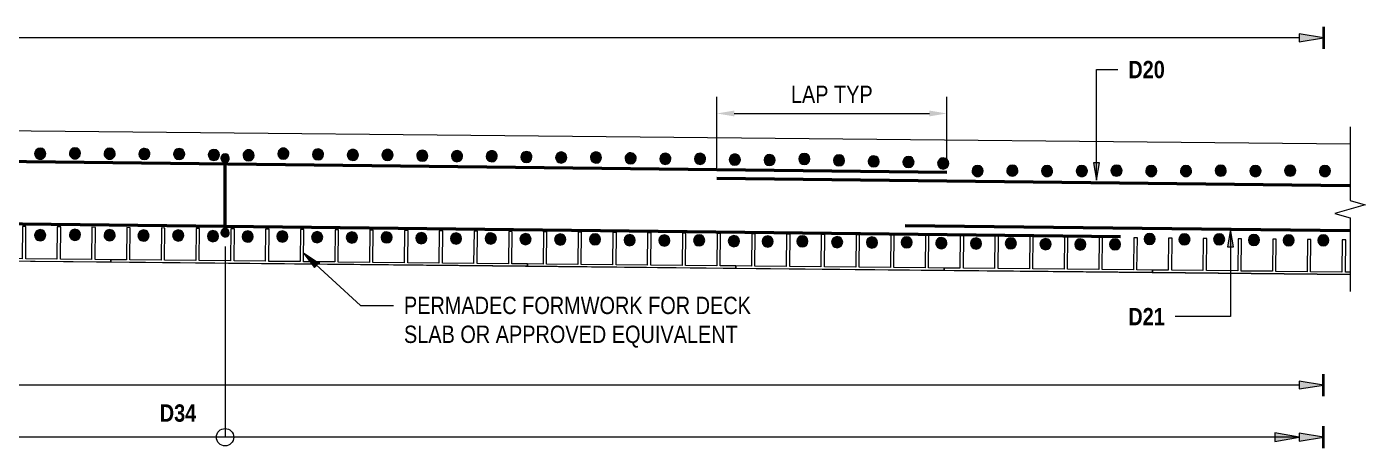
# Model space of a CAD drawing. Header units: metres. Extents: x 577 to 630, y 3 to 1710.
# Drawn here: x 617.287 to 621.141, y 18.535 to 19.75 of the extents above; entities that cross this region are included whole.
import ezdxf

# ---------------------------------------------------------------- set-up
doc = ezdxf.new("R2010")
doc.units = ezdxf.units.M
doc.layers.get('Defpoints').update_dxf_attribs({"color": 41})
for name, color, linetype, lineweight in [('D-BDGE', 7, 'Continuous', 13), ('D-BDGE-FLOOR', 7, 'Continuous', 50), ('D-BDGE-FRAMING', 7, 'Continuous', 50), ('D-BDGE-LINE', 7, 'Continuous', 9), ('D-ENHA-GEN-LINE', 7, 'Continuous', 9), ('D-ENHA-TEXT', 7, 'Continuous', 9), ('D-ENHA-TEXT-DIMS', 7, 'Continuous', 9)]:
    doc.layers.add(name, color=color, linetype=linetype, lineweight=lineweight)
doc.styles.add('Arial Narrow_2', font='ARIALN.TTF', dxfattribs={"height": 0.05})
doc.styles.add('Arial Narrow_B_1', font='ARIALNB.TTF', dxfattribs={"height": 0.05})
doc.dimstyles.new('Dimension_Standard_O__mm__2', dxfattribs={"dimscale": 0.3048, "dimtxt": 0.051172, "dimasz": 0.164042, "dimexe": 0.15748, "dimexo": 0.098425, "dimgap": 0.098425, "dimtad": 1, "dimdec": 0, "dimlfac": 1000, "dimzin": 0, "dimdsep": 46, "dimtxsty": 'Arial Narrow_2', "dimsah": 1, "dimcen": 0.09, "dimaunit": 1, "dimadec": 4, "dimazin": 0, "dimtfac": 1, "dimtdec": 4, "dimtix": 1, "dimtmove": 0, "dimatfit": 3, "dimfxl": 1, "dimtvp": 1, "dimtfill": 1, "dimtolj": 1, "dimtzin": 0, "dimlwd": 18, "dimlwe": 18, "dimarcsym": 2})

# ---------------------------------------------------------------- blocks, each defined once
blk = doc.blocks.new('07_STR_DPS_PermadecPanel - 07_STR_DPS_PermadecPanel-5973115-DRG-1095 SECTION 3')
at = {"layer": 'D-BDGE-FRAMING', "lineweight": 13}
for p, q in [((-1665.6483, 19.177), (-1665.6492, 19.084)), ((-1665.6383, 19.1769), (-1665.6483, 19.177)), ((-1665.6392, 19.0839), (-1665.6383, 19.1769)), ((-1665.5483, 19.176), (-1665.5492, 19.083)), ((-1665.5383, 19.1759), (-1665.5483, 19.176)), ((-1665.5392, 19.0829), (-1665.5383, 19.1759)), ((-1665.4483, 19.175), (-1665.4492, 19.082)), ((-1665.4383, 19.1749), (-1665.4483, 19.175)), ((-1665.4392, 19.0819), (-1665.4383, 19.1749)), ((-1665.3483, 19.174), (-1665.3492, 19.081)), ((-1665.3383, 19.1739), (-1665.3483, 19.174)), ((-1665.3392, 19.0809), (-1665.3383, 19.1739)), ((-1665.2483, 19.173), (-1665.2492, 19.08)), ((-1665.2383, 19.1729), (-1665.2483, 19.173)), ((-1665.2392, 19.0799), (-1665.2383, 19.1729)), ((-1665.1483, 19.172), (-1665.1492, 19.079)), ((-1665.1383, 19.1719), (-1665.1483, 19.172)), ((-1665.1392, 19.0789), (-1665.1383, 19.1719)), ((-1665.6492, 19.084), (-1665.6942, 19.0845)), ((-1665.6942, 19.0845), (-1665.6942, 19.0785)), ((-1665.6942, 19.0785), (-1665.0943, 19.0725)), ((-1665.5492, 19.083), (-1665.6392, 19.0839)), ((-1665.4492, 19.082), (-1665.5392, 19.0829)), ((-1665.3492, 19.081), (-1665.4392, 19.0819)), ((-1665.2492, 19.08), (-1665.3392, 19.0809)), ((-1665.1492, 19.079), (-1665.2392, 19.0799)), ((-1665.0942, 19.0785), (-1665.1392, 19.0789)), ((-1665.0943, 19.0725), (-1665.0942, 19.0785))]:
    blk.add_line(p, q, dxfattribs=at)
blk = doc.blocks.new('07_STR_DPS_PermadecPanel - 07_STR_DPS_PermadecPanel-V22-DRG-1095 SECTION 3')
at = {"layer": 'D-BDGE-FRAMING', "lineweight": 13}
for p, q in [((-1665.0483, 19.171), (-1665.0492, 19.078)), ((-1665.0383, 19.1709), (-1665.0483, 19.171)), ((-1665.0392, 19.0779), (-1665.0383, 19.1709)), ((-1664.9483, 19.17), (-1664.9492, 19.077)), ((-1664.9383, 19.1699), (-1664.9483, 19.17)), ((-1664.9392, 19.0769), (-1664.9383, 19.1699)), ((-1664.8483, 19.169), (-1664.8492, 19.076)), ((-1664.8383, 19.1689), (-1664.8483, 19.169)), ((-1664.8392, 19.0759), (-1664.8383, 19.1689)), ((-1664.7483, 19.168), (-1664.7492, 19.075)), ((-1664.7383, 19.1679), (-1664.7483, 19.168)), ((-1664.7392, 19.0749), (-1664.7383, 19.1679)), ((-1664.6483, 19.167), (-1664.6492, 19.074)), ((-1664.6383, 19.1669), (-1664.6483, 19.167)), ((-1664.6392, 19.0739), (-1664.6383, 19.1669)), ((-1664.5483, 19.166), (-1664.5492, 19.073)), ((-1664.5383, 19.1659), (-1664.5483, 19.166)), ((-1664.5392, 19.0729), (-1664.5383, 19.1659)), ((-1665.0942, 19.0785), (-1665.0943, 19.0725)), ((-1665.0492, 19.078), (-1665.0942, 19.0785)), ((-1664.9492, 19.077), (-1665.0392, 19.0779)), ((-1664.8492, 19.076), (-1664.9392, 19.0769)), ((-1665.0943, 19.0725), (-1664.4943, 19.0665)), ((-1664.7492, 19.075), (-1664.8392, 19.0759)), ((-1664.6492, 19.074), (-1664.7392, 19.0749)), ((-1664.5492, 19.073), (-1664.6392, 19.0739)), ((-1664.4942, 19.0725), (-1664.5392, 19.0729)), ((-1664.4943, 19.0665), (-1664.4942, 19.0725))]:
    blk.add_line(p, q, dxfattribs=at)
blk = doc.blocks.new('07_STR_DPS_PermadecPanel - 07_STR_DPS_PermadecPanel-V23-DRG-1095 SECTION 3')
at = {"layer": 'D-BDGE-FRAMING', "lineweight": 13}
for p, q in [((-1664.4483, 19.165), (-1664.4492, 19.072)), ((-1664.4383, 19.1649), (-1664.4483, 19.165)), ((-1664.4392, 19.0719), (-1664.4383, 19.1649)), ((-1664.3483, 19.164), (-1664.3493, 19.071)), ((-1664.3383, 19.1639), (-1664.3483, 19.164)), ((-1664.3393, 19.0709), (-1664.3383, 19.1639)), ((-1664.2483, 19.163), (-1664.2493, 19.07)), ((-1664.2383, 19.1629), (-1664.2483, 19.163)), ((-1664.2393, 19.0699), (-1664.2383, 19.1629)), ((-1664.1483, 19.162), (-1664.1493, 19.069)), ((-1664.1383, 19.1619), (-1664.1483, 19.162)), ((-1664.1393, 19.0689), (-1664.1383, 19.1619)), ((-1664.0483, 19.161), (-1664.0493, 19.068)), ((-1664.0383, 19.1609), (-1664.0483, 19.161)), ((-1664.0393, 19.0679), (-1664.0383, 19.1609)), ((-1663.9483, 19.16), (-1663.9493, 19.067)), ((-1663.9383, 19.1599), (-1663.9483, 19.16)), ((-1663.9393, 19.0669), (-1663.9383, 19.1599)), ((-1664.4942, 19.0725), (-1664.4943, 19.0665)), ((-1664.4943, 19.0665), (-1663.8943, 19.0605)), ((-1664.4492, 19.072), (-1664.4942, 19.0725)), ((-1664.3493, 19.071), (-1664.4392, 19.0719)), ((-1664.2493, 19.07), (-1664.3393, 19.0709)), ((-1664.1493, 19.069), (-1664.2393, 19.0699)), ((-1664.0493, 19.068), (-1664.1393, 19.0689)), ((-1663.9493, 19.067), (-1664.0393, 19.0679)), ((-1663.8943, 19.0665), (-1663.9393, 19.0669)), ((-1663.8943, 19.0605), (-1663.8943, 19.0665))]:
    blk.add_line(p, q, dxfattribs=at)
blk = doc.blocks.new('07_STR_DPS_PermadecPanel - 07_STR_DPS_PermadecPanel-V24-DRG-1095 SECTION 3')
at = {"layer": 'D-BDGE-FRAMING', "lineweight": 13}
for p, q in [((-1663.8483, 19.159), (-1663.8493, 19.066)), ((-1663.8383, 19.1589), (-1663.8483, 19.159)), ((-1663.8393, 19.0659), (-1663.8383, 19.1589)), ((-1663.7484, 19.158), (-1663.7493, 19.065)), ((-1663.7384, 19.1579), (-1663.7484, 19.158)), ((-1663.7393, 19.0649), (-1663.7384, 19.1579)), ((-1663.6484, 19.157), (-1663.6493, 19.064)), ((-1663.6384, 19.1569), (-1663.6484, 19.157)), ((-1663.6393, 19.0639), (-1663.6384, 19.1569)), ((-1663.5484, 19.156), (-1663.5493, 19.063)), ((-1663.5384, 19.1559), (-1663.5484, 19.156)), ((-1663.5393, 19.0629), (-1663.5384, 19.1559)), ((-1663.4484, 19.155), (-1663.4493, 19.062)), ((-1663.4384, 19.1549), (-1663.4484, 19.155)), ((-1663.4393, 19.0619), (-1663.4384, 19.1549)), ((-1663.3484, 19.154), (-1663.3493, 19.061)), ((-1663.3384, 19.1539), (-1663.3484, 19.154)), ((-1663.3393, 19.0609), (-1663.3384, 19.1539)), ((-1663.8493, 19.066), (-1663.8943, 19.0665)), ((-1663.8943, 19.0665), (-1663.8943, 19.0605)), ((-1663.8943, 19.0605), (-1663.2944, 19.0545)), ((-1663.7493, 19.065), (-1663.8393, 19.0659)), ((-1663.6493, 19.064), (-1663.7393, 19.0649)), ((-1663.5493, 19.063), (-1663.6393, 19.0639)), ((-1663.4493, 19.062), (-1663.5393, 19.0629)), ((-1663.3493, 19.061), (-1663.4393, 19.0619)), ((-1663.2943, 19.0605), (-1663.3393, 19.0609)), ((-1663.2944, 19.0545), (-1663.2943, 19.0605))]:
    blk.add_line(p, q, dxfattribs=at)
blk = doc.blocks.new('07_STR_DPS_PermadecPanel - 07_STR_DPS_PermadecPanel-V25-DRG-1095 SECTION 3')
at = {"layer": 'D-BDGE-FRAMING', "lineweight": 13}
for p, q in [((-1663.2484, 19.153), (-1663.2493, 19.06)), ((-1663.2384, 19.1529), (-1663.2484, 19.153)), ((-1663.2393, 19.0599), (-1663.2384, 19.1529)), ((-1663.1484, 19.152), (-1663.1493, 19.059)), ((-1663.1384, 19.1519), (-1663.1484, 19.152)), ((-1663.1393, 19.0589), (-1663.1384, 19.1519)), ((-1663.0484, 19.151), (-1663.0493, 19.0581)), ((-1663.0384, 19.1509), (-1663.0484, 19.151)), ((-1663.0393, 19.058), (-1663.0384, 19.1509)), ((-1662.9484, 19.15), (-1662.9493, 19.0571)), ((-1662.9384, 19.1499), (-1662.9484, 19.15)), ((-1662.9393, 19.057), (-1662.9384, 19.1499)), ((-1662.8484, 19.149), (-1662.8493, 19.0561)), ((-1662.8384, 19.1489), (-1662.8484, 19.149)), ((-1662.8393, 19.056), (-1662.8384, 19.1489)), ((-1662.7484, 19.1481), (-1662.7493, 19.0551)), ((-1662.7384, 19.148), (-1662.7484, 19.1481)), ((-1662.7393, 19.055), (-1662.7384, 19.148)), ((-1663.2943, 19.0605), (-1663.2944, 19.0545)), ((-1663.2944, 19.0545), (-1662.6944, 19.0485)), ((-1663.2493, 19.06), (-1663.2943, 19.0605)), ((-1663.1493, 19.059), (-1663.2393, 19.0599)), ((-1663.0493, 19.0581), (-1663.1393, 19.0589)), ((-1662.9493, 19.0571), (-1663.0393, 19.058)), ((-1662.8493, 19.0561), (-1662.9393, 19.057)), ((-1662.7493, 19.0551), (-1662.8393, 19.056)), ((-1662.6943, 19.0545), (-1662.7393, 19.055)), ((-1662.6944, 19.0485), (-1662.6943, 19.0545))]:
    blk.add_line(p, q, dxfattribs=at)
blk = doc.blocks.new('07_STR_DPS_PermadecPanel - 07_STR_DPS_PermadecPanel-V26-DRG-1095 SECTION 3')
at = {"layer": 'D-BDGE-FRAMING', "lineweight": 13}
for p, q in [((-1662.6484, 19.1471), (-1662.6493, 19.0541)), ((-1662.6384, 19.147), (-1662.6484, 19.1471)), ((-1662.6393, 19.054), (-1662.6384, 19.147)), ((-1662.5484, 19.1461), (-1662.5493, 19.0531)), ((-1662.5384, 19.146), (-1662.5484, 19.1461)), ((-1662.5393, 19.053), (-1662.5384, 19.146)), ((-1662.4484, 19.1451), (-1662.4493, 19.0521)), ((-1662.4384, 19.145), (-1662.4484, 19.1451)), ((-1662.4393, 19.052), (-1662.4384, 19.145)), ((-1662.3484, 19.1441), (-1662.3494, 19.0511)), ((-1662.3384, 19.144), (-1662.3484, 19.1441)), ((-1662.3394, 19.051), (-1662.3384, 19.144)), ((-1662.2484, 19.1431), (-1662.2494, 19.0501)), ((-1662.2384, 19.143), (-1662.2484, 19.1431)), ((-1662.2394, 19.05), (-1662.2384, 19.143)), ((-1662.1484, 19.1421), (-1662.1494, 19.0491)), ((-1662.1384, 19.142), (-1662.1484, 19.1421)), ((-1662.1394, 19.049), (-1662.1384, 19.142)), ((-1662.6943, 19.0545), (-1662.6944, 19.0485)), ((-1662.6944, 19.0485), (-1662.0944, 19.0425)), ((-1662.6493, 19.0541), (-1662.6943, 19.0545)), ((-1662.5493, 19.0531), (-1662.6393, 19.054)), ((-1662.4493, 19.0521), (-1662.5393, 19.053)), ((-1662.3494, 19.0511), (-1662.4393, 19.052)), ((-1662.2494, 19.0501), (-1662.3394, 19.051)), ((-1662.1494, 19.0491), (-1662.2394, 19.05)), ((-1662.0944, 19.0485), (-1662.1394, 19.049)), ((-1662.0944, 19.0425), (-1662.0944, 19.0485))]:
    blk.add_line(p, q, dxfattribs=at)
blk = doc.blocks.new('07_STR_DPS_PermadecPanel - 07_STR_DPS_PermadecPanel-V27-DRG-1095 SECTION 3')
at = {"layer": 'D-BDGE-FRAMING', "lineweight": 13}
for p, q in [((-1662.0484, 19.1411), (-1662.0494, 19.0481)), ((-1662.0384, 19.141), (-1662.0484, 19.1411)), ((-1662.0394, 19.048), (-1662.0384, 19.141)), ((-1661.9484, 19.1401), (-1661.9494, 19.0471)), ((-1661.9384, 19.14), (-1661.9484, 19.1401)), ((-1661.9394, 19.047), (-1661.9384, 19.14)), ((-1661.8484, 19.1391), (-1661.8494, 19.0461)), ((-1661.8384, 19.139), (-1661.8484, 19.1391)), ((-1661.8394, 19.046), (-1661.8384, 19.139)), ((-1661.7485, 19.1381), (-1661.7494, 19.0451)), ((-1661.7385, 19.138), (-1661.7485, 19.1381)), ((-1661.7394, 19.045), (-1661.7385, 19.138)), ((-1661.6485, 19.1371), (-1661.6494, 19.0441)), ((-1661.6385, 19.137), (-1661.6485, 19.1371)), ((-1661.6394, 19.044), (-1661.6385, 19.137)), ((-1661.5485, 19.1361), (-1661.5494, 19.0431)), ((-1661.5385, 19.136), (-1661.5485, 19.1361)), ((-1661.5394, 19.043), (-1661.5385, 19.136)), ((-1662.0494, 19.0481), (-1662.0944, 19.0485)), ((-1662.0944, 19.0485), (-1662.0944, 19.0425)), ((-1662.0944, 19.0425), (-1661.526, 19.0368)), ((-1661.9494, 19.0471), (-1662.0394, 19.048)), ((-1661.8494, 19.0461), (-1661.9394, 19.047)), ((-1661.7494, 19.0451), (-1661.8394, 19.046)), ((-1661.6494, 19.0441), (-1661.7394, 19.045)), ((-1661.5494, 19.0431), (-1661.6394, 19.044)), ((-1661.526, 19.0428), (-1661.5394, 19.043))]:
    blk.add_line(p, q, dxfattribs=at)
blk = doc.blocks.new('CS_DET_Reinf_Bar Section_Solid - Reo Dot 32-6113454-DRG-1095 SECTION 3')
at = {"layer": 'D-BDGE-LINE'}
blk.add_hatch(color=256, dxfattribs=at).paths.add_polyline_path([(-1669.1973, 19.1245), (-1669.1931, 19.1251), (-1669.1893, 19.1267), (-1669.186, 19.1292), (-1669.1835, 19.1325), (-1669.1819, 19.1364), (-1669.1813, 19.1406), (-1669.1819, 19.1447), (-1669.1835, 19.1485), (-1669.1861, 19.1519), (-1669.1894, 19.1544), (-1669.1933, 19.156), (-1669.1974, 19.1565), (-1669.2015, 19.1559), (-1669.2054, 19.1543), (-1669.2087, 19.1518), (-1669.2112, 19.1484), (-1669.2128, 19.1446), (-1669.2133, 19.1404), (-1669.2128, 19.1363), (-1669.2112, 19.1324), (-1669.2086, 19.1291), (-1669.2053, 19.1266), (-1669.2014, 19.125), (-1669.1986, 19.1247)])
for start, end in [(0.2183, 180.2183), (180.2183, 0.2183)]:
    blk.add_arc((-1669.1973, 19.1405), 0.016, start, end, dxfattribs=at)
blk = doc.blocks.new('CS_DET_Reinf_Bar Section_Solid - Reo Dot 32-V28-DRG-1095 SECTION 3')
at = {"layer": 'D-BDGE-LINE'}
blk.add_hatch(color=256, dxfattribs=at).paths.add_polyline_path([(-1664.7975, 19.3647), (-1664.7933, 19.3652), (-1664.7895, 19.3668), (-1664.7861, 19.3693), (-1664.7836, 19.3726), (-1664.7819, 19.3765), (-1664.7814, 19.3814), (-1664.7818, 19.3847), (-1664.7834, 19.3886), (-1664.7859, 19.392), (-1664.7892, 19.3945), (-1664.7931, 19.3962), (-1664.7972, 19.3967), (-1664.8013, 19.3962), (-1664.8052, 19.3947), (-1664.8086, 19.3922), (-1664.8111, 19.3889), (-1664.8128, 19.385), (-1664.8133, 19.3809), (-1664.8128, 19.3767), (-1664.8113, 19.3729), (-1664.8088, 19.3695), (-1664.8055, 19.367), (-1664.8016, 19.3653)])
for start, end in [(359.5038, 179.5038), (179.5038, 359.5038)]:
    blk.add_arc((-1664.7973, 19.3807), 0.016, start, end, dxfattribs=at)
blk = doc.blocks.new('CS_DET_Reinf_Bar Section_Solid - Reo Dot 32-V29-DRG-1095 SECTION 3')
at = {"layer": 'D-BDGE-LINE'}
blk.add_hatch(color=256, dxfattribs=at).paths.add_polyline_path([(-1662.7028, 19.1104), (-1662.6987, 19.1109), (-1662.6948, 19.1125), (-1662.6915, 19.115), (-1662.6889, 19.1183), (-1662.6873, 19.1221), (-1662.6867, 19.1263), (-1662.6873, 19.1304), (-1662.6888, 19.1343), (-1662.6914, 19.1376), (-1662.6947, 19.1402), (-1662.6985, 19.1418), (-1662.7028, 19.1423), (-1662.7068, 19.1418), (-1662.7107, 19.1403), (-1662.714, 19.1377), (-1662.7165, 19.1344), (-1662.7182, 19.1306), (-1662.7187, 19.1264), (-1662.7182, 19.1223), (-1662.7166, 19.1184), (-1662.7141, 19.1151), (-1662.7108, 19.1125), (-1662.707, 19.1109)])
for start, end in [(359.672, 179.672), (179.672, 359.672)]:
    blk.add_arc((-1662.7027, 19.1264), 0.016, start, end, dxfattribs=at)
blk = doc.blocks.new('CS_Reinforcement Extents Dim - CS_Reinforcement Extents Dim-6439862-DRG-1095 SECTION 3')
at = {"layer": 'D-BDGE-LINE'}
for points in [[(-1668.6278, 18.7059), (-1668.6278, 18.7282), (-1668.6978, 18.717)], [(-1661.6728, 18.7059), (-1661.6028, 18.717), (-1661.6728, 18.7282)]]:
    blk.add_hatch(color=256, dxfattribs=at).paths.add_polyline_path(points)
at = {"layer": 'D-BDGE-LINE', "lineweight": 40}
for p, q in [((-1668.6978, 18.685), (-1668.6978, 18.749)), ((-1661.6028, 18.6853), (-1661.6028, 18.749))]:
    blk.add_line(p, q, dxfattribs=at)
at = {"layer": 'D-BDGE-LINE', "lineweight": 18}
for p, q in [((-1668.6278, 18.7282), (-1668.6978, 18.717)), ((-1668.6978, 18.717), (-1668.6278, 18.7059)), ((-1661.6728, 18.717), (-1668.6978, 18.717)), ((-1668.6278, 18.7059), (-1668.6278, 18.7282)), ((-1661.6728, 18.7282), (-1661.6728, 18.7059)), ((-1661.6028, 18.717), (-1661.6728, 18.7282)), ((-1661.6728, 18.7059), (-1661.6028, 18.717))]:
    blk.add_line(p, q, dxfattribs=at)
blk = doc.blocks.new('CS_Reinforcement Extents Dim - CS_Reinforcement Extents Dim-7510725-DRG-1095 SECTION 3')
at = {"layer": 'D-BDGE-LINE'}
for points in [[(-1668.4928, 19.707), (-1668.4928, 19.7294), (-1668.5628, 19.7182), (-1668.549, 19.716)], [(-1661.6728, 19.707), (-1661.6028, 19.7182), (-1661.6728, 19.7294)]]:
    blk.add_hatch(color=256, dxfattribs=at).paths.add_polyline_path(points)
at = {"layer": 'D-BDGE-LINE', "lineweight": 40}
for p, q in [((-1668.5628, 19.7502), (-1668.5628, 19.6862)), ((-1661.6028, 19.75), (-1661.6028, 19.6862))]:
    blk.add_line(p, q, dxfattribs=at)
at = {"layer": 'D-BDGE-LINE', "lineweight": 18}
for p, q in [((-1668.4928, 19.7294), (-1668.5628, 19.7182)), ((-1668.5628, 19.7182), (-1668.4928, 19.707)), ((-1661.6728, 19.7182), (-1668.5628, 19.7182)), ((-1668.4928, 19.707), (-1668.4928, 19.7294)), ((-1661.6028, 19.7182), (-1661.6728, 19.7294)), ((-1661.6728, 19.7294), (-1661.6728, 19.707)), ((-1661.6728, 19.707), (-1661.6028, 19.7182))]:
    blk.add_line(p, q, dxfattribs=at)
blk = doc.blocks.new('CS_DET_Reinf_Bar Section_Solid - Reo Dot 24-6224135-DRG-1095 SECTION 3')
at = {"layer": 'D-BDGE-LINE'}
blk.add_hatch(color=256, dxfattribs=at).paths.add_polyline_path([(-1664.7651, 19.1444), (-1664.762, 19.1447), (-1664.7591, 19.1459), (-1664.7566, 19.1478), (-1664.7546, 19.1503), (-1664.7534, 19.1532), (-1664.753, 19.1563), (-1664.7534, 19.1594), (-1664.7546, 19.1623), (-1664.7565, 19.1648), (-1664.7589, 19.1667), (-1664.7618, 19.1679), (-1664.7649, 19.1684), (-1664.768, 19.168), (-1664.7709, 19.1668), (-1664.7734, 19.1649), (-1664.7754, 19.1624), (-1664.7766, 19.1595), (-1664.777, 19.1564), (-1664.7766, 19.1533), (-1664.7754, 19.1504), (-1664.7735, 19.1479), (-1664.7711, 19.146), (-1664.7682, 19.1448)])
for start, end in [(359.672, 179.672), (179.672, 359.672)]:
    blk.add_arc((-1664.765, 19.1564), 0.012, start, end, dxfattribs=at)
blk = doc.blocks.new('CS_Reinforcement Extents Dim - CS_Reinforcement Extents Dim-7442809-DRG-1095 SECTION 3')
at = {"layer": 'D-BDGE-LINE'}
for points in [[(-1669.2024, 18.5559), (-1669.2024, 18.5782), (-1669.2724, 18.567)], [(-1661.6728, 18.5559), (-1661.6028, 18.567), (-1661.6728, 18.5782)]]:
    blk.add_hatch(color=256, dxfattribs=at).paths.add_polyline_path(points)
at = {"layer": 'D-BDGE-LINE', "lineweight": 40}
for p, q in [((-1669.2724, 18.535), (-1669.2724, 18.599)), ((-1661.6028, 18.5353), (-1661.6028, 18.599))]:
    blk.add_line(p, q, dxfattribs=at)
at = {"layer": 'D-BDGE-LINE', "lineweight": 18}
for p, q in [((-1669.2024, 18.5782), (-1669.2724, 18.567)), ((-1669.2024, 18.5559), (-1669.2024, 18.5782)), ((-1661.6728, 18.5782), (-1661.6728, 18.5559)), ((-1661.6028, 18.567), (-1661.6728, 18.5782)), ((-1669.2724, 18.567), (-1669.2024, 18.5559)), ((-1661.6728, 18.567), (-1669.2724, 18.567)), ((-1661.6728, 18.5559), (-1661.6028, 18.567))]:
    blk.add_line(p, q, dxfattribs=at)
blk = doc.blocks.new('SC_DET_BREAK LINE - Std Break-6938451-DRG-1095 SECTION 3')
at = {"layer": 'D-BDGE-LINE', "lineweight": 13}
for p, q in [((-1661.526, 19.4614), (-1661.526, 19.2491)), ((-1661.4822, 19.2366), (-1661.5697, 19.2116)), ((-1661.526, 19.2491), (-1661.4822, 19.2366)), ((-1661.5697, 19.2116), (-1661.526, 19.1991)), ((-1661.526, 19.1991), (-1661.526, 18.9868))]:
    blk.add_line(p, q, dxfattribs=at)
blk = doc.blocks.new('DIMBLOCK12-DRG-1095 SECTION 3')
at = {"layer": 'D-ENHA-TEXT-DIMS', "color": 0, "lineweight": 18, "transparency": 16777216}
for p, q in [((619.2736, 19.3437), (619.2736, 19.5482)), ((619.9358, 19.361), (619.9358, 19.5482)), ((619.3236, 19.5002), (619.8858, 19.5002))]:
    blk.add_line(p, q, dxfattribs=at)
at = {"layer": 'D-ENHA-TEXT-DIMS', "color": 0, "transparency": 16777216}
for points in [[(619.3236, 19.5085), (619.3236, 19.4918), (619.2736, 19.5002)], [(619.8858, 19.5085), (619.8858, 19.4918), (619.9358, 19.5002)]]:
    blk.add_solid(points, dxfattribs=at)
at = {"layer": 'Defpoints', "color": 0, "transparency": 16777216}
for p in [(619.9358, 19.5002), (619.2736, 19.3137), (619.9358, 19.331)]:
    blk.add_point(p, dxfattribs=at)
at = {"layer": 'D-ENHA-TEXT-DIMS', "color": 0, "lineweight": 18, "transparency": 16777216, "insert": (619.6047, 19.5552), "char_height": 0.05, "width": 0.282662, "attachment_point": 5, "style": 'Arial Narrow_2', "bg_fill": 3, "box_fill_scale": 1.1, "bg_fill_color": 256, "bg_fill_true_color": 13158600, "bg_fill_transparency": 0}
blk.add_mtext('\\A1;LAP TYP', dxfattribs=at)
blk = doc.blocks.new('CS_Arrowhead - CS_Arrowhead-7442894-DRG-1095 SECTION 3')
at = {"layer": 'D-ENHA-GEN-LINE'}
blk.add_hatch(color=256, dxfattribs=at).paths.add_polyline_path([(-1661.7428, 18.5794), (-1661.6728, 18.567), (-1661.7428, 18.5547)])
at = {"layer": 'D-ENHA-GEN-LINE', "lineweight": 13}
for p, q in [((-1661.7428, 18.5794), (-1661.7428, 18.5547)), ((-1661.6728, 18.567), (-1661.7428, 18.5794)), ((-1661.7428, 18.5547), (-1661.6728, 18.567))]:
    blk.add_line(p, q, dxfattribs=at)

msp = doc.modelspace()

# ---------------------------------------------------------------- hatches: boundary and pattern name
at = {"layer": 'D-ENHA-TEXT'}
for points in [[(620.367, 19.3079), (620.3758, 19.3579), (620.3582, 19.3579)], [(620.7529, 19.1659), (620.744, 19.1159), (620.7617, 19.1159)], [(618.0844, 19.0964), (618.1153, 19.0561), (618.1272, 19.0691)]]:
    msp.add_hatch(color=256, dxfattribs=at).paths.add_polyline_path(points)

# ---------------------------------------------------------------- linework, layer by layer
at = {"layer": 'D-BDGE', "lineweight": 50}
for p, q in [((617.2025, 19.3629), (619.9358, 19.331)), ((617.8578, 19.1564), (617.8578, 19.3594)), ((619.2736, 19.3137), (621.0955, 19.2924)), ((616.5939, 19.19), (620.4358, 19.1451)), ((619.8161, 19.1774), (621.0961, 19.1624))]:
    msp.add_line(p, q, dxfattribs=at)
at = {"layer": 'D-BDGE', "lineweight": 18}
msp.add_line((617.8578, 19.117), (617.8578, 18.567), dxfattribs=at)
msp.add_circle((617.8578, 18.567), 0.025, dxfattribs=at)
at = {"layer": 'D-BDGE-FLOOR', "lineweight": 13}
for p, q in [((621.0968, 19.4114), (616.5845, 19.4568)), ((616.7999, 19.0797), (621.0968, 19.0364))]:
    msp.add_line(p, q, dxfattribs=at)
at = {"layer": 'D-ENHA-TEXT'}
for p, q in [((620.367, 19.6267), (620.4284, 19.6267)), ((620.367, 19.3079), (620.367, 19.6267)), ((620.3758, 19.3579), (620.3582, 19.3579)), ((620.3582, 19.3579), (620.367, 19.3079)), ((620.367, 19.3079), (620.3758, 19.3579)), ((620.7529, 19.1659), (620.744, 19.1159)), ((620.7617, 19.1159), (620.7529, 19.1659)), ((620.7529, 19.1659), (620.7529, 18.9145)), ((620.744, 19.1159), (620.7617, 19.1159)), ((618.0844, 19.0964), (618.1153, 19.0561)), ((618.1272, 19.0691), (618.0844, 19.0964)), ((618.0844, 19.0964), (618.2472, 18.9469)), ((618.1153, 19.0561), (618.1272, 19.0691)), ((618.2472, 18.9469), (618.3428, 18.9469)), ((620.5942, 18.9145), (620.5929, 18.9145)), ((620.7529, 18.9145), (620.5942, 18.9145))]:
    msp.add_line(p, q, dxfattribs=at)

# ---------------------------------------------------------------- block references
at = {"layer": 'D-BDGE-FRAMING', "lineweight": 13}
for name in ['07_STR_DPS_PermadecPanel - 07_STR_DPS_PermadecPanel-5973115-DRG-1095 SECTION 3', '07_STR_DPS_PermadecPanel - 07_STR_DPS_PermadecPanel-V22-DRG-1095 SECTION 3', '07_STR_DPS_PermadecPanel - 07_STR_DPS_PermadecPanel-V23-DRG-1095 SECTION 3', '07_STR_DPS_PermadecPanel - 07_STR_DPS_PermadecPanel-V24-DRG-1095 SECTION 3', '07_STR_DPS_PermadecPanel - 07_STR_DPS_PermadecPanel-V25-DRG-1095 SECTION 3', '07_STR_DPS_PermadecPanel - 07_STR_DPS_PermadecPanel-V26-DRG-1095 SECTION 3', '07_STR_DPS_PermadecPanel - 07_STR_DPS_PermadecPanel-V27-DRG-1095 SECTION 3']:
    msp.add_blockref(name, (2282.6228, 0), dxfattribs=at)
at = {"layer": 'D-BDGE-LINE'}
for name, p in [('CS_Reinforcement Extents Dim - CS_Reinforcement Extents Dim-7510725-DRG-1095 SECTION 3', (2282.6228, 0)), ('SC_DET_BREAK LINE - Std Break-6938451-DRG-1095 SECTION 3', (2282.6228, 0)), ('CS_DET_Reinf_Bar Section_Solid - Reo Dot 32-6113454-DRG-1095 SECTION 3', (2286.5228, 0.2437)), ('CS_DET_Reinf_Bar Section_Solid - Reo Dot 32-6113454-DRG-1095 SECTION 3', (2286.6228, 0.2448)), ('CS_DET_Reinf_Bar Section_Solid - Reo Dot 32-6113454-DRG-1095 SECTION 3', (2286.7228, 0.2437)), ('CS_DET_Reinf_Bar Section_Solid - Reo Dot 32-V28-DRG-1095 SECTION 3', (2282.6228, 0)), ('CS_DET_Reinf_Bar Section_Solid - Reo Dot 32-6113454-DRG-1095 SECTION 3', (2289.2218, 0.1938)), ('CS_DET_Reinf_Bar Section_Solid - Reo Dot 32-6113454-DRG-1095 SECTION 3', (2289.3218, 0.195)), ('CS_DET_Reinf_Bar Section_Solid - Reo Dot 32-6113454-DRG-1095 SECTION 3', (2289.4218, 0.1938)), ('CS_DET_Reinf_Bar Section_Solid - Reo Dot 32-6113454-DRG-1095 SECTION 3', (2289.5218, 0.1938)), ('CS_DET_Reinf_Bar Section_Solid - Reo Dot 32-6113454-DRG-1095 SECTION 3', (2289.6218, 0.195)), ('CS_DET_Reinf_Bar Section_Solid - Reo Dot 32-6113454-DRG-1095 SECTION 3', (2289.7218, 0.1938)), ('CS_DET_Reinf_Bar Section_Solid - Reo Dot 32-6113454-DRG-1095 SECTION 3', (2289.8218, 0.1938)), ('CS_DET_Reinf_Bar Section_Solid - Reo Dot 32-6113454-DRG-1095 SECTION 3', (2289.9218, 0.195)), ('CS_DET_Reinf_Bar Section_Solid - Reo Dot 32-6113454-DRG-1095 SECTION 3', (2290.0218, 0.1938)), ('CS_DET_Reinf_Bar Section_Solid - Reo Dot 32-6113454-DRG-1095 SECTION 3', (2290.1218, 0.195)), ('CS_DET_Reinf_Bar Section_Solid - Reo Dot 32-6113454-DRG-1095 SECTION 3', (2290.2218, 0.1938)), ('CS_DET_Reinf_Bar Section_Solid - Reo Dot 32-6113454-DRG-1095 SECTION 3', (2286.5228, 0.0087)), ('CS_DET_Reinf_Bar Section_Solid - Reo Dot 32-6113454-DRG-1095 SECTION 3', (2286.6228, 0.0098)), ('CS_DET_Reinf_Bar Section_Solid - Reo Dot 32-6113454-DRG-1095 SECTION 3', (2286.7228, 0.0087)), ('CS_DET_Reinf_Bar Section_Solid - Reo Dot 24-6224135-DRG-1095 SECTION 3', (2282.6228, 0)), ('CS_DET_Reinf_Bar Section_Solid - Reo Dot 32-V29-DRG-1095 SECTION 3', (2282.6228, 0)), ('CS_Reinforcement Extents Dim - CS_Reinforcement Extents Dim-6439862-DRG-1095 SECTION 3', (2282.6228, 0)), ('CS_Reinforcement Extents Dim - CS_Reinforcement Extents Dim-7442809-DRG-1095 SECTION 3', (2282.6228, 0))]:
    msp.add_blockref(name, p, dxfattribs=at)
for name, p, rotation in [('CS_DET_Reinf_Bar Section_Solid - Reo Dot 32-6113454-DRG-1095 SECTION 3', (2286.4544, -20.5698), 359.285533000119), ('CS_DET_Reinf_Bar Section_Solid - Reo Dot 32-6113454-DRG-1095 SECTION 3', (2286.5544, -20.5699), 359.285533000119), ('CS_DET_Reinf_Bar Section_Solid - Reo Dot 32-6113454-DRG-1095 SECTION 3', (2286.7543, -20.5735), 359.285533000119), ('CS_DET_Reinf_Bar Section_Solid - Reo Dot 32-6113454-DRG-1095 SECTION 3', (2286.8544, -20.5686), 359.285533000119), ('CS_DET_Reinf_Bar Section_Solid - Reo Dot 32-6113454-DRG-1095 SECTION 3', (2286.9544, -20.571), 359.285533000119), ('CS_DET_Reinf_Bar Section_Solid - Reo Dot 32-6113454-DRG-1095 SECTION 3', (2287.0544, -20.5723), 359.285533000119), ('CS_DET_Reinf_Bar Section_Solid - Reo Dot 32-6113454-DRG-1095 SECTION 3', (2287.1544, -20.5724), 359.285533000119), ('CS_DET_Reinf_Bar Section_Solid - Reo Dot 32-6113454-DRG-1095 SECTION 3', (2287.2544, -20.5748), 359.285533000119), ('CS_DET_Reinf_Bar Section_Solid - Reo Dot 32-6113454-DRG-1095 SECTION 3', (2287.3543, -20.576), 359.285533000119), ('CS_DET_Reinf_Bar Section_Solid - Reo Dot 32-6113454-DRG-1095 SECTION 3', (2287.4544, -20.5761), 359.285533000119), ('CS_DET_Reinf_Bar Section_Solid - Reo Dot 32-6113454-DRG-1095 SECTION 3', (2287.5543, -20.5785), 359.285533000119), ('CS_DET_Reinf_Bar Section_Solid - Reo Dot 32-6113454-DRG-1095 SECTION 3', (2287.6543, -20.5798), 359.285533000119), ('CS_DET_Reinf_Bar Section_Solid - Reo Dot 32-6113454-DRG-1095 SECTION 3', (2287.7543, -20.5799), 359.285533000119), ('CS_DET_Reinf_Bar Section_Solid - Reo Dot 32-6113454-DRG-1095 SECTION 3', (2287.8543, -20.5823), 359.285533000119), ('CS_DET_Reinf_Bar Section_Solid - Reo Dot 32-6113454-DRG-1095 SECTION 3', (2287.9543, -20.5835), 359.285533000119), ('CS_DET_Reinf_Bar Section_Solid - Reo Dot 32-6113454-DRG-1095 SECTION 3', (2288.0543, -20.5836), 359.285533000119), ('CS_DET_Reinf_Bar Section_Solid - Reo Dot 32-6113454-DRG-1095 SECTION 3', (2287.4244, -49.1837), 358.303372744385), ('CS_DET_Reinf_Bar Section_Solid - Reo Dot 24-6224135-DRG-1095 SECTION 3', (2282.7052, 9.7447), 0.3279706539364928), ('CS_DET_Reinf_Bar Section_Solid - Reo Dot 32-6113454-DRG-1095 SECTION 3', (2288.1543, -20.586), 359.285533000119), ('CS_DET_Reinf_Bar Section_Solid - Reo Dot 32-6113454-DRG-1095 SECTION 3', (2287.3243, -49.1869), 358.303372744385), ('CS_DET_Reinf_Bar Section_Solid - Reo Dot 32-6113454-DRG-1095 SECTION 3', (2287.5243, -49.1878), 358.303372744385), ('CS_DET_Reinf_Bar Section_Solid - Reo Dot 32-6113454-DRG-1095 SECTION 3', (2287.6243, -49.1908), 358.303372744385), ('CS_DET_Reinf_Bar Section_Solid - Reo Dot 32-6113454-DRG-1095 SECTION 3', (2287.7243, -49.1926), 358.303372744385), ('CS_DET_Reinf_Bar Section_Solid - Reo Dot 32-6113454-DRG-1095 SECTION 3', (2287.8242, -49.1967), 358.303372744385), ('CS_DET_Reinf_Bar Section_Solid - Reo Dot 32-6113454-DRG-1095 SECTION 3', (2286.5618, -15.9045), 359.4537680193459), ('CS_DET_Reinf_Bar Section_Solid - Reo Dot 32-6113454-DRG-1095 SECTION 3', (2286.6618, -15.9043), 359.4537680193459), ('CS_DET_Reinf_Bar Section_Solid - Reo Dot 32-6113454-DRG-1095 SECTION 3', (2286.7618, -15.9064), 359.4537680193459), ('CS_DET_Reinf_Bar Section_Solid - Reo Dot 32-6113454-DRG-1095 SECTION 3', (2286.8618, -15.9074), 359.4537680193459), ('CS_DET_Reinf_Bar Section_Solid - Reo Dot 32-6113454-DRG-1095 SECTION 3', (2286.9618, -15.9072), 359.4537680193459), ('CS_DET_Reinf_Bar Section_Solid - Reo Dot 32-6113454-DRG-1095 SECTION 3', (2287.0618, -15.9093), 359.4537680193459), ('CS_DET_Reinf_Bar Section_Solid - Reo Dot 32-6113454-DRG-1095 SECTION 3', (2287.1618, -15.9102), 359.4537680193459), ('CS_DET_Reinf_Bar Section_Solid - Reo Dot 32-6113454-DRG-1095 SECTION 3', (2287.2618, -15.91), 359.4537680193459), ('CS_DET_Reinf_Bar Section_Solid - Reo Dot 32-6113454-DRG-1095 SECTION 3', (2287.3618, -15.9121), 359.4537680193459), ('CS_DET_Reinf_Bar Section_Solid - Reo Dot 32-6113454-DRG-1095 SECTION 3', (2287.4618, -15.9131), 359.4537680193459), ('CS_DET_Reinf_Bar Section_Solid - Reo Dot 32-6113454-DRG-1095 SECTION 3', (2287.5618, -15.9129), 359.4537680193459), ('CS_DET_Reinf_Bar Section_Solid - Reo Dot 32-6113454-DRG-1095 SECTION 3', (2287.6618, -15.915), 359.4537680193459), ('CS_DET_Reinf_Bar Section_Solid - Reo Dot 32-6113454-DRG-1095 SECTION 3', (2289.459, -15.9146), 359.4537680193459), ('CS_DET_Reinf_Bar Section_Solid - Reo Dot 32-6113454-DRG-1095 SECTION 3', (2289.659, -15.9154), 359.4537680193459), ('CS_DET_Reinf_Bar Section_Solid - Reo Dot 32-6113454-DRG-1095 SECTION 3', (2287.7617, -15.9159), 359.4537680193459), ('CS_DET_Reinf_Bar Section_Solid - Reo Dot 32-6113454-DRG-1095 SECTION 3', (2287.8618, -15.9157), 359.4537680193459), ('CS_DET_Reinf_Bar Section_Solid - Reo Dot 32-6113454-DRG-1095 SECTION 3', (2287.9617, -15.9178), 359.4537680193459), ('CS_DET_Reinf_Bar Section_Solid - Reo Dot 32-6113454-DRG-1095 SECTION 3', (2288.0617, -15.9188), 359.4537680193459), ('CS_DET_Reinf_Bar Section_Solid - Reo Dot 32-6113454-DRG-1095 SECTION 3', (2288.1617, -15.9186), 359.4537680193459), ('CS_DET_Reinf_Bar Section_Solid - Reo Dot 32-6113454-DRG-1095 SECTION 3', (2288.2617, -15.9207), 359.4537680193459), ('CS_DET_Reinf_Bar Section_Solid - Reo Dot 32-6113454-DRG-1095 SECTION 3', (2288.3591, -15.9216), 359.4537680193459), ('CS_DET_Reinf_Bar Section_Solid - Reo Dot 32-6113454-DRG-1095 SECTION 3', (2288.4591, -15.9214), 359.4537680193459), ('CS_DET_Reinf_Bar Section_Solid - Reo Dot 32-6113454-DRG-1095 SECTION 3', (2288.5591, -15.9235), 359.4537680193459), ('CS_DET_Reinf_Bar Section_Solid - Reo Dot 32-6113454-DRG-1095 SECTION 3', (2288.6591, -15.9245), 359.4537680193459), ('CS_DET_Reinf_Bar Section_Solid - Reo Dot 32-6113454-DRG-1095 SECTION 3', (2288.7591, -15.9243), 359.4537680193459), ('CS_DET_Reinf_Bar Section_Solid - Reo Dot 32-6113454-DRG-1095 SECTION 3', (2288.9591, -15.9274), 359.4537680193459), ('CS_DET_Reinf_Bar Section_Solid - Reo Dot 32-6113454-DRG-1095 SECTION 3', (2289.0591, -15.9272), 359.4537680193459), ('CS_DET_Reinf_Bar Section_Solid - Reo Dot 32-6113454-DRG-1095 SECTION 3', (2289.1591, -15.9293), 359.4537680193459), ('CS_DET_Reinf_Bar Section_Solid - Reo Dot 32-6113454-DRG-1095 SECTION 3', (2289.259, -15.9302), 359.4537680193459), ('CS_DET_Reinf_Bar Section_Solid - Reo Dot 32-6113454-DRG-1095 SECTION 3', (2289.3591, -15.93), 359.4537680193459), ('CS_DET_Reinf_Bar Section_Solid - Reo Dot 32-6113454-DRG-1095 SECTION 3', (2289.559, -15.9156), 359.4537680193459), ('CS_DET_Reinf_Bar Section_Solid - Reo Dot 32-6113454-DRG-1095 SECTION 3', (2289.759, -15.9175), 359.4537680193459), ('CS_DET_Reinf_Bar Section_Solid - Reo Dot 32-6113454-DRG-1095 SECTION 3', (2289.859, -15.9184), 359.4537680193459), ('CS_DET_Reinf_Bar Section_Solid - Reo Dot 32-6113454-DRG-1095 SECTION 3', (2289.959, -15.9182), 359.4537680193459)]:
    msp.add_blockref(name, p, dxfattribs=dict(at, rotation=rotation))
at = {"layer": 'D-ENHA-GEN-LINE'}
msp.add_blockref('CS_Arrowhead - CS_Arrowhead-7442894-DRG-1095 SECTION 3', (2282.6228, 0), dxfattribs=at)

# ---------------------------------------------------------------- texts
at = {"layer": 'D-ENHA-TEXT', "char_height": 0.05, "attachment_point": 1, "style": 'Arial Narrow_B_1', "bg_fill": 3, "box_fill_scale": 1, "bg_fill_color": 256, "bg_fill_transparency": 0}
for s, insert in [('D20', (620.4584, 19.6517)), ('D21', (620.4584, 18.9395))]:
    msp.add_mtext(s, dxfattribs=dict(at, insert=insert))
at = {"layer": 'D-ENHA-TEXT', "char_height": 0.05, "attachment_point": 1, "style": 'Arial Narrow_2', "bg_fill": 3, "box_fill_scale": 1, "bg_fill_color": 256, "bg_fill_true_color": 13158600, "bg_fill_transparency": 0}
for s, insert in [('PERMADEC FORMWORK FOR DECK ', (618.3728, 18.9719)), ('SLAB OR APPROVED EQUIVALENT', (618.3728, 18.8886))]:
    msp.add_mtext(s, dxfattribs=dict(at, insert=insert))

# ---------------------------------------------------------------- next in the draw order: texts
at = {"layer": 'D-ENHA-TEXT', "insert": (617.6697, 18.6616), "char_height": 0.05, "attachment_point": 1, "style": 'Arial Narrow_B_1', "bg_fill": 3, "box_fill_scale": 1, "bg_fill_color": 256, "bg_fill_transparency": 0}
msp.add_mtext('D34', dxfattribs=at)

# ---------------------------------------------------------------- next in the draw order: dimensions: what is measured, and where the dimension line sits
at = {"layer": 'D-ENHA-TEXT-DIMS', "lineweight": 18}
dim = msp.add_linear_dim(base=(619.9358, 19.5002), p1=(619.2736, 19.3137), p2=(619.9358, 19.331), text='LAP TYP', dimstyle='Dimension_Standard_O__mm__2', override={"dimpost": '<>', "dimfxl": 0.662503}, dxfattribs=at)
dim.commit()
dim.dimension.update_dxf_attribs({"geometry": 'DIMBLOCK12-DRG-1095 SECTION 3', "text_midpoint": (619.6047, 19.5552)})

doc.saveas('drawing.dxf')
